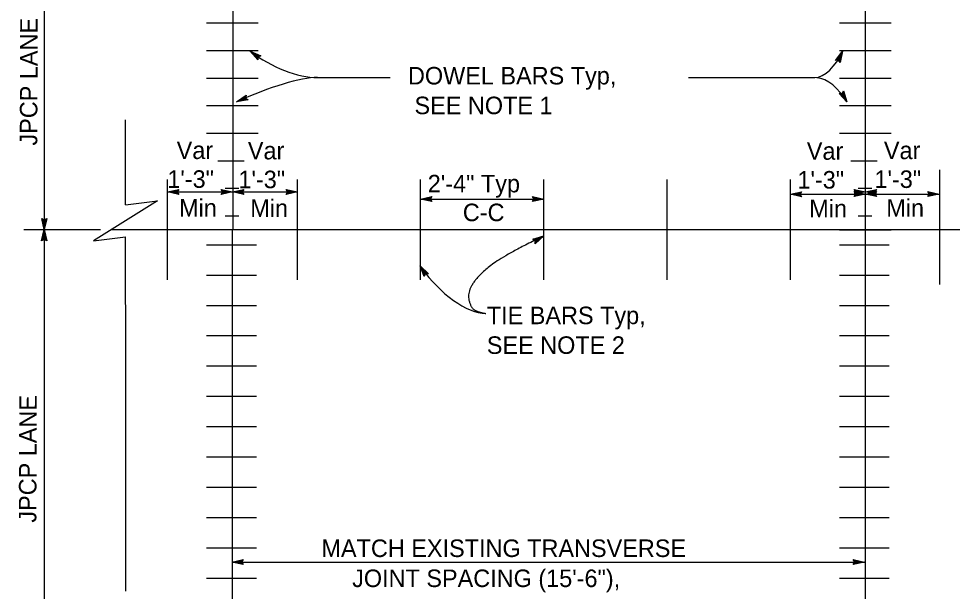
# Model space of a CAD drawing. Extents: x -894 to 866, y -476 to 714.
# Drawn here: x -151.1 to 221.8, y 40.4 to 269.1 of the extents above; entities that cross this region are included whole.
import ezdxf

# ---------------------------------------------------------------- set-up
doc = ezdxf.new("R2010")
doc.units = 0
for name, color, linetype in [('56 Stage 3 Anno', 7, 'Continuous'), ('57 Undefined', 7, 'Continuous'), ('60 Nongeo Data', 7, 'Continuous')]:
    doc.layers.add(name, color=color, linetype=linetype)

msp = doc.modelspace()

# ---------------------------------------------------------------- linework, layer by layer
at = {"layer": '56 Stage 3 Anno'}
for p, q in [((-55.58, 252.67), (-58.62, 256.13)), ((-58.62, 256.13), (-58.62, 256.13)), ((-58.62, 256.13), (-54.4, 254.29)), ((-55.55, 252.98), (-57.78, 255.52)), ((-57.78, 255.52), (-54.7, 254.17)), ((-55.53, 253.3), (-56.95, 254.91)), ((-56.95, 254.91), (-54.96, 254.04)), ((-55.49, 253.59), (-56.11, 254.3)), ((-56.11, 254.3), (-55.26, 253.93)), ((-55.47, 253.84), (-55.58, 252.67)), ((-54.4, 254.29), (-55.47, 253.84)), ((-54.4, 254.29), (-54.4, 254.29)), ((175.18, 252.39), (177.87, 256.14)), ((175.49, 252.43), (177.46, 255.18)), ((175.81, 252.49), (177.06, 254.23)), ((177.06, 254.23), (176.66, 252.1)), ((177.46, 255.18), (176.85, 251.87)), ((177.87, 256.14), (177.03, 251.6)), ((177.87, 256.14), (177.87, 256.14)), ((-55.58, 252.67), (-55.58, 252.67)), ((176.34, 252.55), (175.18, 252.39)), ((175.18, 252.39), (175.18, 252.39)), ((176.1, 252.51), (176.65, 253.28)), ((177.03, 251.6), (176.34, 252.55)), ((176.65, 253.28), (176.48, 252.36)), ((177.03, 251.6), (177.03, 251.6)), ((-32.14, 245.58), (-2.69, 245.58)), ((116.43, 245.58), (166.86, 245.58)), ((179.68, 235.82), (176.57, 239.23)), ((176.57, 239.23), (176.57, 239.23)), ((176.57, 239.23), (177.74, 239.21)), ((179.15, 236.73), (176.89, 239.21)), ((178.65, 237.62), (177.19, 239.23)), ((178.13, 238.52), (177.51, 239.21)), ((177.74, 239.21), (178.31, 240.23)), ((177.85, 239.42), (178.13, 238.52)), ((178.01, 239.67), (178.65, 237.62)), ((178.16, 239.95), (179.16, 236.72)), ((178.31, 240.23), (178.31, 240.23)), ((178.31, 240.23), (179.68, 235.82)), ((-64.04, 235.82), (-60.28, 238.49)), ((-59.51, 236.64), (-64.04, 235.82)), ((-64.04, 235.82), (-64.04, 235.82)), ((-59.76, 236.83), (-63.09, 236.22)), ((-63.08, 236.23), (-60.34, 238.17)), ((-62.13, 236.63), (-60.36, 237.88)), ((-60.02, 237.01), (-62.13, 236.63)), ((-61.18, 237.03), (-60.42, 237.57)), ((-60.25, 237.2), (-61.18, 237.03)), ((-60.28, 238.49), (-60.45, 237.34)), ((-60.45, 237.34), (-59.51, 236.64)), ((-60.28, 238.49), (-60.28, 238.49)), ((-59.51, 236.64), (-59.51, 236.64)), ((179.68, 235.82), (179.68, 235.82)), ((-91.69, 199.89), (-87.19, 200.89)), ((-87.19, 198.89), (-91.69, 199.89)), ((-91.69, 199.89), (-91.69, 199.89)), ((-91.69, 199.89), (-39.78, 199.89)), ((-87.35, 199.15), (-90.65, 199.89)), ((-90.64, 199.89), (-87.36, 200.62)), ((-89.61, 199.89), (-87.49, 200.36)), ((-87.52, 199.42), (-89.61, 199.89)), ((-88.58, 199.89), (-87.67, 200.09)), ((-87.65, 199.68), (-88.58, 199.89)), ((-87.19, 200.89), (-87.79, 199.89)), ((-87.79, 199.89), (-87.19, 198.89)), ((-87.19, 200.89), (-87.19, 200.89)), ((-87.19, 198.89), (-87.19, 198.89)), ((-69.63, 199.89), (-70.23, 200.9)), ((-70.23, 200.9), (-70.23, 200.9)), ((-70.23, 200.9), (-65.73, 199.89)), ((-69.63, 199.89), (-70.23, 200.9)), ((-70.23, 200.9), (-70.23, 200.9)), ((-70.23, 200.9), (-65.73, 199.89)), ((-65.73, 199.89), (-70.23, 198.89)), ((-70.23, 198.89), (-69.63, 199.89)), ((-65.73, 199.89), (-70.23, 198.89)), ((-70.23, 198.89), (-69.63, 199.89)), ((-70.23, 198.89), (-70.23, 198.89)), ((-70.23, 198.89), (-70.23, 198.89)), ((-70.07, 200.63), (-66.77, 199.89)), ((-70.07, 200.63), (-66.77, 199.89)), ((-66.78, 199.89), (-70.06, 199.16)), ((-66.78, 199.89), (-70.06, 199.16)), ((-67.81, 199.89), (-69.93, 199.42)), ((-67.81, 199.89), (-69.93, 199.42)), ((-69.9, 200.36), (-67.81, 199.89)), ((-69.9, 200.36), (-67.81, 199.89)), ((-69.76, 200.1), (-68.84, 199.89)), ((-69.76, 200.1), (-68.84, 199.89)), ((-68.84, 199.89), (-69.75, 199.69)), ((-68.84, 199.89), (-69.75, 199.69)), ((-65.73, 199.89), (-61.23, 200.89)), ((-65.73, 199.89), (-61.23, 200.89)), ((-61.23, 198.89), (-65.73, 199.89)), ((-65.73, 199.89), (-65.73, 199.89)), ((-65.73, 199.89), (-65.73, 199.89)), ((-61.23, 198.89), (-65.73, 199.89)), ((-65.73, 199.89), (-65.73, 199.89)), ((-65.73, 199.89), (-65.73, 199.89)), ((-61.4, 199.15), (-64.7, 199.89)), ((-61.4, 199.15), (-64.7, 199.89)), ((-64.69, 199.89), (-61.41, 200.62)), ((-64.69, 199.89), (-61.41, 200.62)), ((-63.66, 199.89), (-61.54, 200.36)), ((-63.66, 199.89), (-61.54, 200.36)), ((-61.57, 199.42), (-63.66, 199.89)), ((-61.57, 199.42), (-63.66, 199.89)), ((-62.63, 199.89), (-61.72, 200.09)), ((-62.63, 199.89), (-61.72, 200.09)), ((-61.7, 199.68), (-62.63, 199.89)), ((-61.7, 199.68), (-62.63, 199.89)), ((-61.23, 200.89), (-61.83, 199.89)), ((-61.23, 200.89), (-61.83, 199.89)), ((-61.83, 199.89), (-61.23, 198.89)), ((-61.83, 199.89), (-61.23, 198.89)), ((-61.23, 200.89), (-61.23, 200.89)), ((-61.23, 200.89), (-61.23, 200.89)), ((-61.23, 198.89), (-61.23, 198.89)), ((-61.23, 198.89), (-61.23, 198.89)), ((-43.68, 199.89), (-44.28, 200.9)), ((-44.28, 200.9), (-44.28, 200.9)), ((-44.28, 200.9), (-39.78, 199.89)), ((-39.78, 199.89), (-44.28, 198.89)), ((-44.28, 198.89), (-43.68, 199.89)), ((-44.28, 198.89), (-44.28, 198.89)), ((-44.12, 200.63), (-40.82, 199.89)), ((-40.83, 199.89), (-44.11, 199.16)), ((-41.86, 199.89), (-43.97, 199.42)), ((-43.95, 200.36), (-41.86, 199.89)), ((-43.81, 200.1), (-42.89, 199.89)), ((-42.89, 199.89), (-43.8, 199.69)), ((-39.78, 199.89), (-39.78, 199.89)), ((9.44, 197.06), (13.94, 198.06)), ((10.48, 197.06), (13.76, 197.79)), ((13.94, 198.06), (13.34, 197.06)), ((13.94, 198.06), (13.94, 198.06)), ((54.76, 197.06), (54.16, 198.07)), ((54.16, 198.07), (54.16, 198.07)), ((54.16, 198.07), (58.66, 197.06)), ((54.32, 197.8), (57.63, 197.06)), ((157.1, 198.98), (161.6, 199.98)), ((157.1, 198.98), (187.06, 198.98)), ((161.6, 197.98), (157.1, 198.98)), ((157.1, 198.98), (157.1, 198.98)), ((161.44, 198.24), (158.14, 198.98)), ((158.15, 198.98), (161.43, 199.71)), ((159.18, 198.98), (161.29, 199.45)), ((161.27, 198.51), (159.18, 198.98)), ((160.21, 198.98), (161.12, 199.18)), ((161.13, 198.77), (160.21, 198.98)), ((161.6, 199.98), (161, 198.98)), ((161, 198.98), (161.6, 197.98)), ((161.6, 199.98), (161.6, 199.98)), ((161.6, 197.98), (161.6, 197.98)), ((183.16, 199.89), (182.56, 200.9)), ((182.56, 200.9), (182.56, 200.9)), ((182.56, 200.9), (187.06, 199.89)), ((183.16, 199.05), (182.56, 200.06)), ((182.56, 200.06), (182.56, 200.06)), ((182.56, 200.06), (187.06, 199.05)), ((187.06, 199.89), (182.56, 198.89)), ((182.56, 198.89), (183.16, 199.89)), ((187.06, 199.05), (182.56, 198.06)), ((182.56, 198.06), (183.16, 199.05)), ((182.56, 198.89), (182.56, 198.89)), ((182.56, 198.06), (182.56, 198.06)), ((182.72, 200.63), (186.03, 199.89)), ((182.72, 199.79), (186.03, 199.05)), ((186.02, 199.89), (182.74, 199.16)), ((186.02, 199.05), (182.74, 198.33)), ((184.99, 199.89), (182.87, 199.42)), ((184.99, 199.06), (182.87, 198.59)), ((182.9, 200.36), (184.99, 199.89)), ((182.9, 199.52), (184.99, 199.06)), ((183.03, 200.1), (183.95, 199.89)), ((183.03, 199.26), (183.95, 199.06)), ((183.95, 199.89), (183.05, 199.69)), ((183.95, 199.06), (183.05, 198.86)), ((187.06, 199.89), (191.56, 200.89)), ((187.06, 199.05), (191.56, 200.05)), ((191.56, 198.89), (187.06, 199.89)), ((187.06, 199.89), (187.06, 199.89)), ((187.06, 199.89), (187.06, 199.89)), ((187.06, 199.05), (187.06, 199.05)), ((191.56, 198.05), (187.06, 199.05)), ((187.06, 199.05), (187.06, 199.05)), ((187.06, 199.05), (216.81, 199.05)), ((188.1, 199.89), (191.39, 200.62)), ((191.4, 199.15), (188.1, 199.89)), ((191.4, 198.32), (188.1, 199.05)), ((188.1, 199.06), (191.39, 199.78)), ((189.13, 199.89), (191.25, 200.36)), ((191.22, 199.42), (189.13, 199.89)), ((189.13, 199.05), (191.25, 199.52)), ((191.22, 198.59), (189.13, 199.05)), ((190.17, 199.89), (191.08, 200.09)), ((191.09, 199.68), (190.17, 199.89)), ((190.17, 199.05), (191.08, 199.25)), ((191.09, 198.85), (190.17, 199.05)), ((191.56, 200.89), (190.96, 199.89)), ((191.56, 200.05), (190.96, 199.05)), ((190.96, 199.89), (191.56, 198.89)), ((190.96, 199.05), (191.56, 198.05)), ((191.56, 200.89), (191.56, 200.89)), ((191.56, 200.05), (191.56, 200.05)), ((191.56, 198.89), (191.56, 198.89)), ((191.56, 198.05), (191.56, 198.05)), ((212.64, 199.06), (212.04, 200.06)), ((212.04, 200.06), (212.04, 200.06)), ((212.04, 200.06), (216.54, 199.06)), ((216.54, 199.06), (212.04, 198.06)), ((212.04, 198.06), (212.64, 199.06)), ((212.04, 198.06), (212.04, 198.06)), ((212.2, 199.8), (215.5, 199.06)), ((215.49, 199.06), (212.21, 198.33)), ((214.46, 199.06), (212.35, 198.59)), ((212.37, 199.53), (214.46, 199.06)), ((212.51, 199.27), (213.43, 199.06)), ((213.43, 199.06), (212.52, 198.86)), ((216.54, 199.06), (216.54, 199.06)), ((9.44, 197.06), (58.66, 197.06)), ((13.94, 196.06), (9.44, 197.06)), ((9.44, 197.06), (9.44, 197.06)), ((13.78, 196.32), (10.47, 197.06)), ((11.51, 197.06), (13.63, 197.53)), ((13.6, 196.59), (11.51, 197.06)), ((12.55, 197.06), (13.45, 197.26)), ((13.47, 196.85), (12.55, 197.06)), ((13.34, 197.06), (13.94, 196.06)), ((13.94, 196.06), (13.94, 196.06)), ((58.66, 197.06), (54.16, 196.06)), ((54.16, 196.06), (54.76, 197.06)), ((54.16, 196.06), (54.16, 196.06)), ((57.62, 197.06), (54.34, 196.33)), ((56.59, 197.06), (54.47, 196.59)), ((54.5, 197.53), (56.59, 197.06)), ((54.63, 197.27), (55.55, 197.06)), ((55.55, 197.06), (54.65, 196.86)), ((58.66, 197.06), (58.66, 197.06)), ((-140.91, 184.84), (-141.91, 189.34)), ((-141.91, 189.34), (-141.91, 189.34)), ((-141.91, 189.34), (-140.91, 188.74)), ((-140.91, 185.88), (-141.64, 189.16)), ((-140.91, 186.91), (-141.38, 189.03)), ((-140.91, 187.94), (-141.11, 188.85)), ((-140.91, 188.74), (-139.91, 189.34)), ((-139.91, 189.34), (-140.91, 184.84)), ((-140.17, 189.17), (-140.91, 185.87)), ((-140.44, 189), (-140.91, 186.91)), ((-140.7, 188.87), (-140.91, 187.94)), ((-139.91, 189.34), (-139.91, 189.34)), ((-141.92, 180.34), (-140.91, 184.84)), ((-141.65, 180.5), (-140.91, 183.8)), ((-141.38, 180.67), (-140.91, 182.76)), ((-140.91, 184.84), (-140.91, 184.84)), ((-140.91, 184.84), (-140.91, 184.84)), ((-140.91, 184.84), (-139.91, 180.34)), ((-140.91, 183.79), (-140.18, 180.51)), ((-140.91, 182.76), (-140.44, 180.65)), ((-140.91, 180.94), (-141.92, 180.34)), ((-141.92, 180.34), (-141.92, 180.34)), ((-141.12, 180.81), (-140.91, 181.73)), ((-140.91, 181.73), (-140.71, 180.82)), ((-139.91, 180.34), (-140.91, 180.94)), ((-139.91, 180.34), (-139.91, 180.34)), ((54.22, 180.98), (58.63, 182.3)), ((55.23, 180.39), (54.22, 180.98)), ((54.22, 180.98), (54.22, 180.98)), ((54.49, 180.83), (57.73, 181.79)), ((54.77, 180.68), (56.83, 181.29)), ((55.02, 180.51), (55.92, 180.78)), ((58.63, 182.3), (55.19, 179.23)), ((55.19, 179.23), (55.23, 180.39)), ((55.19, 179.23), (55.19, 179.23)), ((56.83, 181.29), (55.2, 179.84)), ((57.73, 181.79), (55.22, 179.55)), ((55.92, 180.78), (55.23, 180.17)), ((58.63, 182.3), (58.63, 182.3)), ((10.86, 166.09), (9.3, 170.43)), ((9.3, 170.43), (9.3, 170.43)), ((9.3, 170.43), (12.55, 167.17)), ((11, 166.37), (9.86, 169.56)), ((9.86, 169.55), (12.23, 167.17)), ((11.13, 166.67), (10.41, 168.68)), ((10.41, 168.68), (11.94, 167.14)), ((11.28, 166.92), (10.96, 167.81)), ((10.96, 167.81), (11.62, 167.15)), ((11.39, 167.14), (10.86, 166.09)), ((10.86, 166.09), (10.86, 166.09)), ((12.55, 167.17), (11.39, 167.14)), ((12.55, 167.17), (12.55, 167.17)), ((-108.39, 154.86), (-108.39, 40.42)), ((-65.98, 52.04), (-61.48, 53.03)), ((-64.93, 52.04), (-61.65, 52.76)), ((-63.9, 52.03), (-61.79, 52.5)), ((-62.87, 52.03), (-61.96, 52.23)), ((-61.48, 53.03), (-62.08, 52.04)), ((-61.48, 53.03), (-61.48, 53.03)), ((182.81, 52.07), (182.21, 53.08)), ((182.21, 53.08), (182.21, 53.08)), ((182.21, 53.08), (186.71, 52.07)), ((182.38, 52.81), (185.68, 52.07)), ((182.55, 52.54), (184.64, 52.08)), ((182.68, 52.28), (183.61, 52.08)), ((-61.48, 51.03), (-65.98, 52.04)), ((-65.98, 52.04), (-65.98, 52.04)), ((-61.64, 51.3), (-64.94, 52.04)), ((-61.81, 51.57), (-63.9, 52.03)), ((-61.95, 51.83), (-62.87, 52.03)), ((-62.08, 52.04), (-61.48, 51.03)), ((-61.48, 51.03), (-61.48, 51.03)), ((186.71, 52.07), (182.21, 51.08)), ((182.21, 51.08), (182.81, 52.07)), ((182.21, 51.08), (182.21, 51.08)), ((185.67, 52.07), (182.39, 51.35)), ((184.64, 52.08), (182.52, 51.61)), ((183.61, 52.08), (182.7, 51.87)), ((186.71, 52.07), (186.71, 52.07))]:
    msp.add_line(p, q, dxfattribs=at)
for centre, major_axis, ratio, start_param, end_param in [((-46.71, 265.13), (-24.35, 15.4), 0.492979, 1.387381, 2.499439), ((170.82, 258.59), (5.77, 12.64), 0.53583, 3.386428, 4.762504), ((-60.11, 229.14), (-32.76, -14.87), 0.214298, 3.575936, 4.735084), ((172.12, 231.71), (7.69, -13.1), 0.566297, 1.552553, 2.767144), ((23.09, 172.55), (-17.29, 19.56), 0.469365, 1.320446, 2.741101)]:
    msp.add_ellipse(centre, major_axis=major_axis, ratio=ratio, start_param=start_param, end_param=end_param, dxfattribs=at)
msp.add_open_spline([(58.61, 182.28), (43.22, 174.92), (32.5, 166.7), (27.95, 159.57), (29.64, 153.26), (33.18, 151.7), (35.43, 151.37)], degree=2, dxfattribs=at)
at = {"layer": '60 Nongeo Data'}
for p, q in [((-65.5, 184.94), (-65.5, 341.93)), ((-65.5, 184.94), (-65.5, 341.93)), ((187.06, 15.43), (187.06, 341.93)), ((-140.9, 316.93), (-140.9, 15.43)), ((-76.06, 267.39), (-55.39, 267.39)), ((176.74, 267.39), (197.4, 267.39)), ((-76.06, 256.39), (-55.39, 256.39)), ((176.74, 256.39), (197.4, 256.39)), ((-76.06, 245.38), (-55.39, 245.38)), ((176.74, 245.38), (197.4, 245.38)), ((-76.06, 234.37), (-55.39, 234.37)), ((176.74, 234.37), (197.4, 234.37)), ((-108.4, 194.74), (-108.4, 228.64)), ((-76.06, 223.37), (-55.39, 223.37)), ((176.74, 223.37), (197.4, 223.37)), ((-71.58, 212.36), (-61.05, 212.36)), ((181.22, 212.36), (191.75, 212.36)), ((216.81, 162.96), (216.81, 208.7)), ((-91.69, 164.84), (-91.69, 204.84)), ((-39.78, 164.84), (-39.78, 204.84)), ((9.44, 164.84), (9.44, 204.84)), ((58.66, 164.84), (58.66, 204.84)), ((107.88, 164.84), (107.88, 204.84)), ((157.1, 164.84), (157.1, 204.84)), ((-68.61, 201.35), (-63.2, 201.35)), ((184.19, 201.35), (189.59, 201.35)), ((-68.61, 190.35), (-63.2, 190.35)), ((-68.61, 190.35), (-63.2, 190.35)), ((184.19, 190.35), (189.59, 190.35)), ((184.19, 190.35), (189.59, 190.35)), ((-148.99, 184.84), (-118.39, 184.84)), ((-113.99, 184.84), (236.02, 184.84)), ((-65.73, 15.7), (-65.73, 184.84)), ((-65.73, 15.7), (-65.73, 184.84)), ((176.73, 184.82), (197.4, 184.82)), ((-108.4, 154.87), (-108.4, 181.94)), ((-76.06, 178.79), (-56.18, 178.79)), ((176.74, 178.79), (196.62, 178.79)), ((-76.06, 166.69), (-56.18, 166.69)), ((176.74, 166.69), (196.62, 166.69)), ((-76.06, 154.59), (-56.18, 154.59)), ((176.74, 154.59), (196.62, 154.59)), ((-76.06, 142.49), (-56.18, 142.49)), ((176.74, 142.49), (196.62, 142.49)), ((-76.06, 130.39), (-56.18, 130.39)), ((176.74, 130.39), (196.62, 130.39)), ((-76.06, 118.29), (-56.18, 118.29)), ((176.74, 118.29), (196.62, 118.29)), ((-76.06, 106.19), (-56.18, 106.19)), ((176.74, 106.19), (196.62, 106.19)), ((-76.06, 94.09), (-56.18, 94.09)), ((176.74, 94.09), (196.62, 94.09)), ((-76.06, 81.99), (-56.18, 81.99)), ((176.74, 81.99), (196.62, 81.99)), ((-76.06, 69.89), (-56.18, 69.89)), ((176.74, 69.89), (196.62, 69.89)), ((-76.06, 57.79), (-56.18, 57.79)), ((176.74, 57.79), (196.62, 57.79)), ((-65.99, 52.07), (186.81, 52.07)), ((-76.06, 45.69), (-56.18, 45.69)), ((176.74, 45.69), (196.62, 45.69))]:
    msp.add_line(p, q, dxfattribs=at)
msp.add_lwpolyline([(-108.4, 194.74), (-95.6, 196.34), (-121.2, 180.34), (-108.4, 181.94)], dxfattribs=at)

# ---------------------------------------------------------------- texts
at = {"layer": '57 Undefined'}
for p in [(-143.67, 218.4), (-144.04, 67.79)]:
    msp.add_text('JPCP LANE', height=7, rotation=89.7918, dxfattribs=at).set_placement(p)
for s, p in [('DOWEL BARS Typ,', (4.38, 242.82)), (' SEE NOTE 1', (4.38, 230.95)), ('Var', (-88, 213.03)), ('Var', (-59.57, 212.89)), ('Var', (163.67, 212.74)), ('Var', (194.45, 212.99)), ('1\'-3"', (-91.75, 201.53)), ('1\'-3"', (-63.33, 201.39)), ('2\'-4" Typ', (12.28, 199.72)), ('1\'-3"', (159.92, 201.24)), ('1\'-3"', (190.69, 201.49)), ('Min', (-87.04, 190.03)), ('Min', (-58.61, 189.89)), ('C-C', (26.29, 188.22)), ('Min', (164.63, 189.74)), ('Min', (195.41, 189.99)), ('TIE BARS Typ,', (35.86, 147.08)), ('SEE NOTE 2', (35.86, 135.21)), ('MATCH EXISTING TRANSVERSE', (-30.18, 54.08)), ('JOINT SPACING (15\'-6"),', (-17.92, 42.08))]:
    msp.add_text(s, height=7, dxfattribs=at).set_placement(p)

doc.saveas('drawing.dxf')
